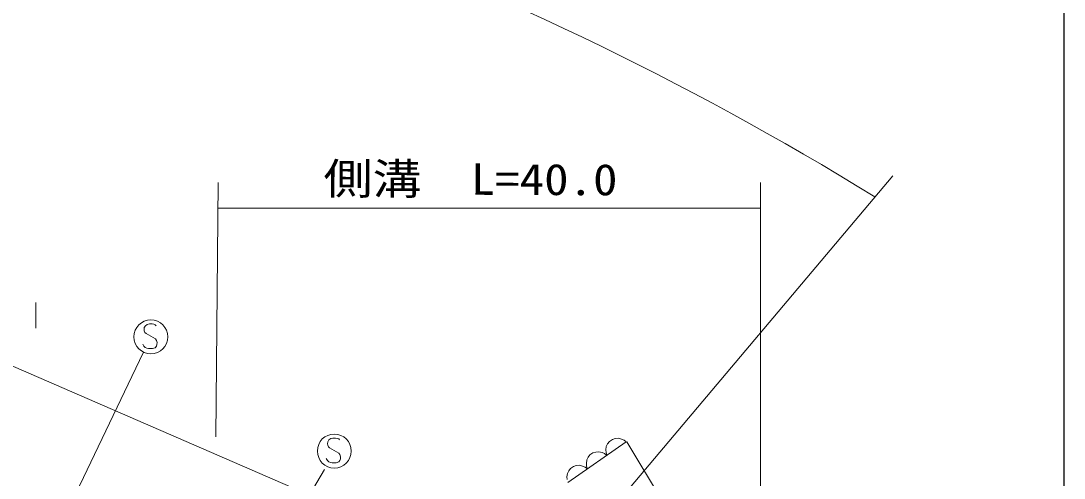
# Model space of a CAD drawing. Units: millimetres, scale not verified. Extents: x -17984 to 622016, y -204319 to 155681.
# Drawn here: x 459882 to 521016, y 67062 to 93821 of the extents above; entities that cross this region are included whole.
import ezdxf
from ezdxf.enums import TextEntityAlignment as Align

# ---------------------------------------------------------------- set-up
doc = ezdxf.new("R2010")
doc.units = ezdxf.units.MM
doc.header["$LTSCALE"] = 1000
for name, color, linetype, lineweight in [('M-TTL-BAND', 7, 'Continuous', 25), ('S-BGD', 1, 'Continuous', 13), ('S-BGD-HTXT', 6, 'Continuous', 13)]:
    doc.layers.add(name, color=color, linetype=linetype, lineweight=lineweight)
doc.styles.add('ＭＳ ゴシック', font='')
doc.styles.get('ＭＳ ゴシック').set_extended_font_data('MS Gothic')

msp = doc.modelspace()

# ---------------------------------------------------------------- linework, layer by layer
at = {"layer": 'M-TTL-BAND'}
msp.add_line((521016, -204319), (521016, 145681), dxfattribs=at)
at = {"layer": 'S-BGD'}
for p, q in [((439524, 82215), (483381, 63230)), ((460751, 75834), (460751, 77334)), ((467114, 75868), (467109, 75753)), ((467179, 75978), (467114, 75868)), ((467289, 76053), (467179, 75978)), ((467419, 76088), (467289, 76053)), ((467574, 76088), (467419, 76088)), ((467679, 76068), (467574, 76088)), ((467754, 76033), (467679, 76068)), ((467809, 75973), (467754, 76033)), ((467109, 75753), (467114, 75678)), ((467114, 75678), (467154, 75578)), ((467154, 75578), (467224, 75523)), ((467224, 75523), (467769, 75208)), ((467769, 75208), (467829, 75118)), ((467094, 74778), (467024, 74893)), ((467174, 74703), (467094, 74778)), ((467269, 74658), (467174, 74703)), ((467369, 74643), (467269, 74658)), ((467599, 74643), (467369, 74643)), ((467754, 74688), (467599, 74643)), ((467824, 74778), (467754, 74688)), ((467859, 74873), (467824, 74778)), ((467829, 75118), (467869, 74993)), ((467869, 74993), (467859, 74873)), ((467055, 74390), (460126, 59974)), ((477865, 69188), (477860, 69073)), ((477930, 69298), (477865, 69188)), ((478040, 69373), (477930, 69298)), ((478170, 69408), (478040, 69373)), ((478325, 69408), (478170, 69408)), ((478430, 69388), (478325, 69408)), ((478505, 69353), (478430, 69388)), ((478560, 69293), (478505, 69353)), ((491939, 66811), (495359, 69185)), ((494368, 69207), (494264, 69071)), ((494545, 69329), (494368, 69207)), ((494709, 69379), (494545, 69329)), ((494881, 69398), (494709, 69379)), ((495080, 69350), (494881, 69398)), ((495225, 69286), (495080, 69350)), ((495359, 69185), (495225, 69286)), ((495391, 69194), (500826, 60205)), ((477860, 69073), (477865, 68998)), ((477865, 68998), (477905, 68898)), ((477905, 68898), (477975, 68843)), ((477975, 68843), (478520, 68528)), ((478520, 68528), (478580, 68438)), ((493405, 68538), (493228, 68415)), ((493569, 68588), (493405, 68538)), ((493741, 68607), (493569, 68588)), ((493940, 68559), (493741, 68607)), ((494085, 68495), (493940, 68559)), ((494219, 68393), (494085, 68495)), ((494186, 68915), (494162, 68713)), ((494162, 68713), (494174, 68556)), ((494174, 68556), (494219, 68393)), ((494264, 69071), (494186, 68915)), ((477845, 68098), (477775, 68213)), ((477925, 68023), (477845, 68098)), ((478020, 67978), (477925, 68023)), ((478120, 67963), (478020, 67978)), ((478350, 67963), (478120, 67963)), ((478505, 68008), (478350, 67963)), ((478575, 68098), (478505, 68008)), ((478610, 68193), (478575, 68098)), ((478580, 68438), (478620, 68313)), ((478620, 68313), (478610, 68193)), ((493046, 68124), (493022, 67922)), ((493022, 67922), (493034, 67765)), ((493124, 68280), (493046, 68124)), ((493228, 68415), (493124, 68280)), ((477672, 67573), (469849, 54386)), ((491906, 67333), (491882, 67130)), ((491984, 67488), (491906, 67333)), ((492088, 67624), (491984, 67488)), ((492265, 67747), (492088, 67624)), ((492429, 67797), (492265, 67747)), ((492601, 67815), (492429, 67797)), ((492800, 67767), (492601, 67815)), ((492945, 67704), (492800, 67767)), ((493079, 67602), (492945, 67704)), ((493034, 67765), (493079, 67602)), ((491882, 67130), (491894, 66974))]:
    msp.add_line(p, q, dxfattribs=at)
for centre in [(467499, 75328), (478250, 68648)]:
    msp.add_circle(centre, 995, dxfattribs=at)
msp.add_arc((418479, -21574), 91606, 61.89027, 78.76702, dxfattribs=at)
at = {"layer": 'S-BGD-HTXT'}
for p, q in [((471437, 84371), (471310, 69482)), ((495332, 66229), (510971, 84746)), ((503214, 84371), (503214, 64478)), ((471424, 82869), (503214, 82869))]:
    msp.add_line(p, q, dxfattribs=at)
msp.add_arc((413777, -72402), 183182, 58.33778, 82.73706, dxfattribs=at)

# ---------------------------------------------------------------- texts
at = {"layer": 'S-BGD-HTXT', "style": 'ＭＳ ゴシック', "width": 1.15}
msp.add_text('側溝\u3000L=40.0', height=1833, rotation=359.8, dxfattribs=at).set_placement((477611, 83124), align=Align.BOTTOM_LEFT)

doc.saveas('drawing.dxf')
